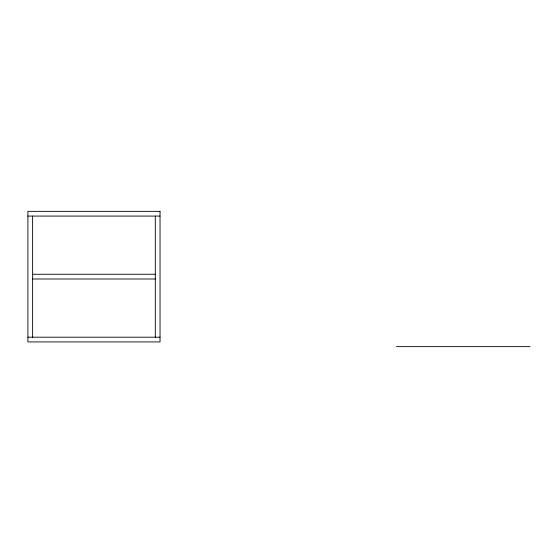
<?xml version="1.0" encoding="UTF-8"?>
<svg xmlns="http://www.w3.org/2000/svg" width="558" height="558" viewBox="0 0 558 558"><rect width="100%" height="100%" fill="white"/><g stroke="black" fill="none" stroke-linecap="round" stroke-linejoin="round"><path stroke-width="0.84" d="M27.9 216.079L160.034 216.079M32.622 274.278L155.312 274.278M32.622 279L155.312 279M27.9 337.199L160.034 337.199M396.396 346.637L530.1 346.637M155.312 216.079L155.312 337.199M32.622 216.079L32.622 337.199M160.034 211.363L27.9 211.363L27.9 341.921L160.034 341.921L160.034 211.363"/></g></svg>
